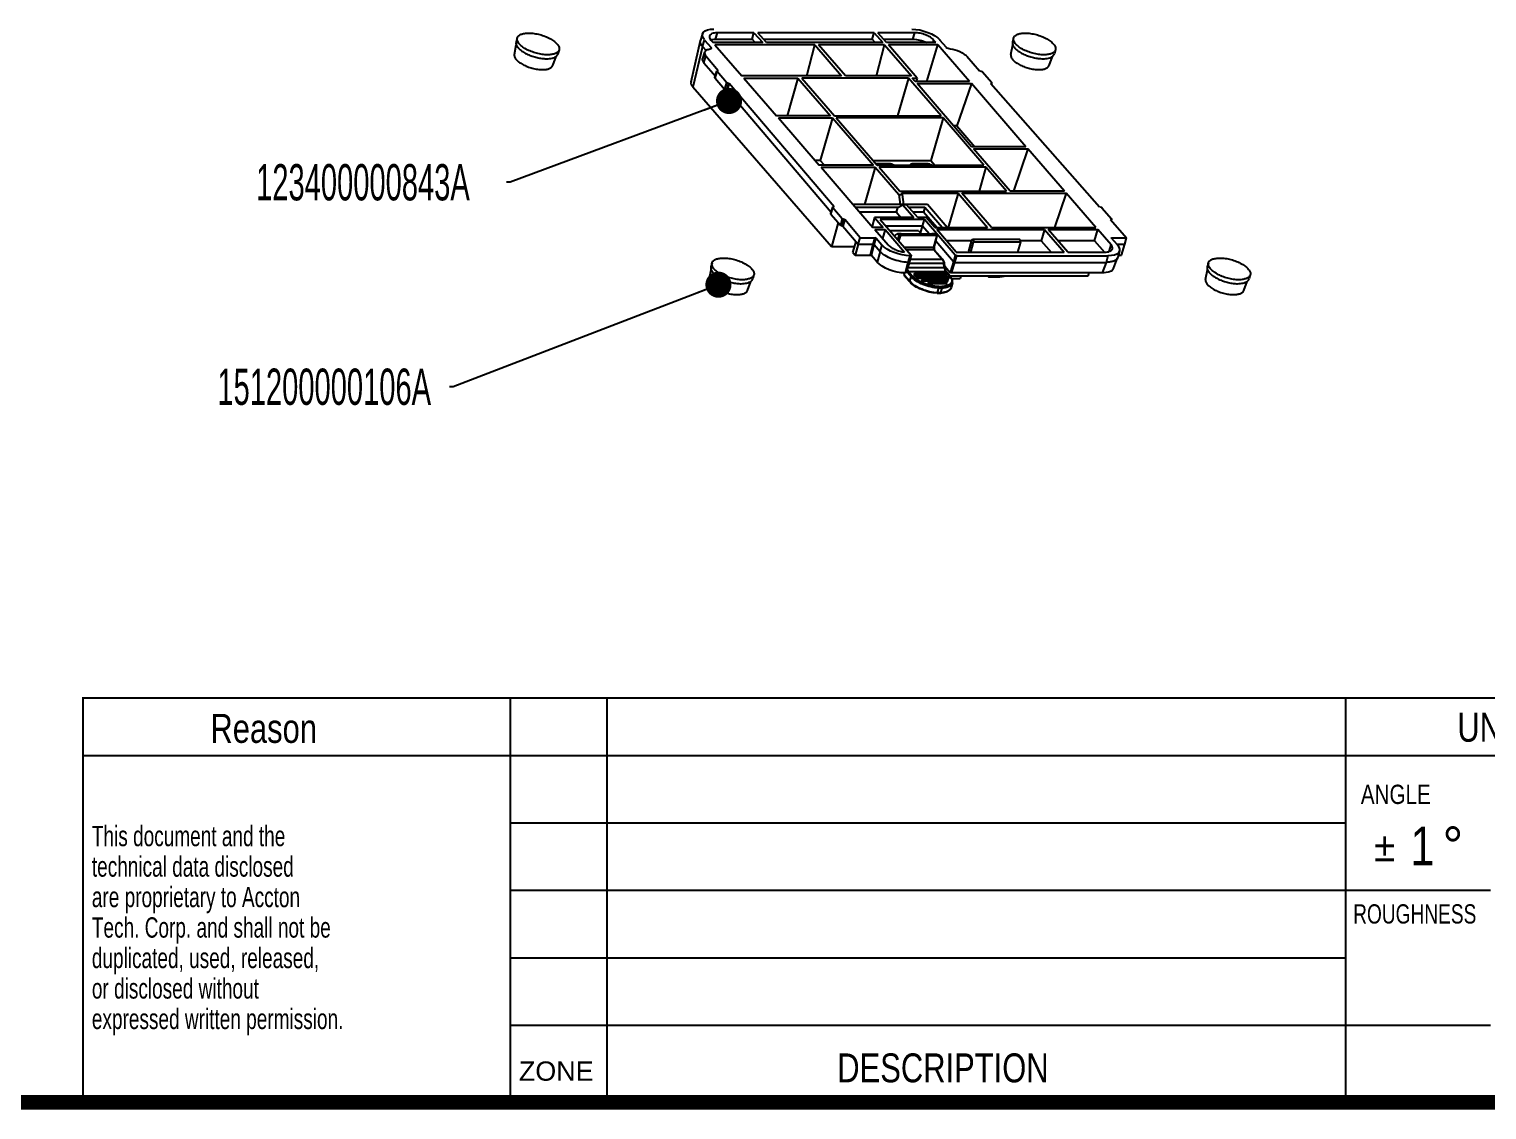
# Model space of a CAD drawing. Header units: millimetres. Extents: x -1 to 407, y -1 to 283.
# Drawn here: x 105.9 to 206.3, y -0.5 to 73.9 of the extents above; entities that cross this region are included whole.
import ezdxf

# ---------------------------------------------------------------- set-up
doc = ezdxf.new("R2010")
doc.units = ezdxf.units.MM
doc.header["$LTSCALE"] = 23.1
doc.layers.get('0').update_dxf_attribs({"linetype": 'CONTINUOUS'})
doc.layers.add('0013-STAND', color=7, linetype='CONTINUOUS')
doc.layers.add('_156243', color=7, linetype='CONTINUOUS')
doc.styles.get("Standard").update_dxf_attribs({"font": 'txt', "width": 0.6})
doc.styles.add('TEXTSTYLE_11', font='gdt', dxfattribs={"width": 1.166667})
doc.styles.add('TEXTSTYLE_12', font='txt', dxfattribs={"width": 0.7})
doc.styles.add('TEXTSTYLE_2', font='txt', dxfattribs={"width": 0.8})
doc.styles.add('TEXTSTYLE_4', font='txt', dxfattribs={"width": 1.042937})
doc.styles.add('TEXTSTYLE_7', font='txt', dxfattribs={"width": 0.741644})
doc.styles.add('TEXTSTYLE_8', font='txt', dxfattribs={"width": 0.833333})
doc.styles.add('TEXTSTYLE_9', font='gdt', dxfattribs={"width": 0.833333})
doc.dimstyles.get("Standard").update_dxf_attribs({"dimtxt": 2.5, "dimasz": 1.8, "dimexe": 0.05, "dimexo": 0.0625, "dimtad": 1, "dimzin": 0, "dimdsep": 46, "dimtxsty": 'Standard', "dimcen": 0.09, "dimadec": 0, "dimazin": 0, "dimtol": 1, "dimtp": 0.01, "dimtm": 0.01, "dimtfac": 1, "dimtofl": 0, "dimtmove": 0, "dimatfit": 3, "dimfxl": 1, "dimtolj": 1, "dimtzin": 0, "dimarcsym": 0})

msp = doc.modelspace()

# ---------------------------------------------------------------- linework, layer by layer
at = {"color": 7, "linetype": 'Continuous'}
for p, q in [((109.52, 27.88), (406, 27.89)), ((109.56, 27.89), (109.56, 0)), ((139.04, 0), (139.04, 27.89)), ((145.68, 0), (145.68, 27.89)), ((196.6, 0), (196.6, 27.89)), ((109.54, 23.9), (260.34, 23.9)), ((139.04, 19.26), (196.6, 19.26)), ((139.04, 14.61), (206.56, 14.61)), ((139.04, 9.96), (196.6, 9.96)), ((139.04, 5.31), (206.56, 5.31))]:
    msp.add_line(p, q, dxfattribs=at)
at = {"color": 7, "linetype": 'Continuous', "const_width": 1.03}
msp.add_lwpolyline([(0, 0), (406, 0)], dxfattribs=at)
at = {"layer": '0013-STAND', "color": 7, "linetype": 'Continuous'}
for p, q in [((152.26, 73.62), (152.12, 73.18)), ((153.27, 73.7), (153.14, 73.26)), ((155.81, 73.7), (153.27, 73.7)), ((155.69, 73.26), (155.81, 73.7)), ((155.81, 73.7), (156.41, 73.02)), ((164.09, 73.7), (156.07, 73.7)), ((156.67, 73.02), (156.07, 73.7)), ((163.96, 73.26), (164.09, 73.7)), ((164.09, 73.7), (164.68, 73.02)), ((166.89, 73.7), (164.35, 73.7)), ((164.94, 73.02), (164.35, 73.7)), ((166.76, 73.26), (166.89, 73.7)), ((151.47, 70.31), (152.12, 73.16)), ((152.26, 72.76), (151.6, 69.96)), ((152.12, 73.16), (152.12, 73.18)), ((152.26, 72.76), (152.4, 73.2)), ((152.26, 72.76), (152.51, 72.48)), ((152.41, 72.36), (152.27, 71.92)), ((152.4, 73.2), (152.85, 72.69)), ((152.85, 72.69), (152.81, 72.57)), ((152.83, 73.2), (152.99, 73.02)), ((156.41, 73.02), (152.99, 73.02)), ((160, 72.87), (153.12, 72.87)), ((153.12, 72.87), (154.97, 70.73)), ((153.14, 73.26), (155.69, 73.26)), ((155.89, 73.02), (155.69, 73.26)), ((156.46, 73.26), (163.96, 73.26)), ((164.68, 73.02), (156.67, 73.02)), ((159.46, 70.73), (160, 72.87)), ((160, 72.87), (161.85, 70.73)), ((164.81, 72.87), (160.26, 72.87)), ((162.11, 70.73), (160.26, 72.87)), ((164.16, 73.02), (163.96, 73.26)), ((164.26, 70.73), (164.81, 72.87)), ((164.73, 73.26), (166.76, 73.26)), ((164.81, 72.87), (166.66, 70.73)), ((168.35, 73.02), (164.94, 73.02)), ((168.48, 72.87), (165.07, 72.87)), ((167.05, 70.58), (165.07, 72.87)), ((167.71, 70.35), (168.48, 72.87)), ((168.19, 73.2), (168.14, 73.02)), ((168.35, 73.02), (168.19, 73.2)), ((170.66, 70.35), (168.48, 72.87)), ((169.07, 72.69), (168.62, 73.2)), ((152.36, 71.64), (152.5, 72.08)), ((152.36, 71.64), (153.15, 70.71)), ((153.35, 71.08), (152.5, 72.08)), ((170.47, 72.08), (171.35, 71.08)), ((153.12, 70.61), (153.26, 71.05)), ((153.13, 70.58), (153.27, 71.02)), ((153.13, 70.58), (153.78, 69.82)), ((153.91, 70.27), (153.27, 71.02)), ((153.35, 71.08), (153.33, 71.08)), ((161.85, 70.73), (154.97, 70.73)), ((155.1, 70.58), (158.84, 70.58)), ((155.1, 70.58), (157.36, 67.98)), ((158.84, 70.58), (158.09, 67.98)), ((158.84, 70.58), (161.09, 67.98)), ((166.46, 70.58), (159.1, 70.58)), ((159.1, 70.58), (161.35, 67.98)), ((166.66, 70.73), (162.11, 70.73)), ((166.46, 70.58), (165.71, 67.98)), ((168.71, 67.98), (166.46, 70.58)), ((166.72, 70.58), (167.05, 70.58)), ((166.92, 70.35), (166.72, 70.58)), ((170.66, 70.35), (166.92, 70.35)), ((167.05, 70.58), (166.98, 70.35)), ((171.37, 71.08), (171.35, 71.08)), ((171.53, 71.02), (172.19, 70.27)), ((161.14, 58.94), (151.6, 69.96)), ((153.91, 70.27), (153.78, 69.82)), ((153.94, 69.76), (154.07, 70.2)), ((153.96, 69.76), (153.94, 69.76)), ((154.1, 70.2), (153.96, 69.76)), ((153.96, 69.76), (161.13, 61.33)), ((154.07, 70.2), (154.1, 70.2)), ((161.33, 61.7), (154.1, 70.2)), ((167.05, 70.2), (170.79, 70.2)), ((170.81, 65.85), (167.05, 70.2)), ((170.79, 70.2), (169.79, 67.28)), ((174.55, 65.85), (170.79, 70.2)), ((172.12, 70.2), (172.14, 70.2)), ((172.12, 70.2), (179.61, 61.7)), ((172.14, 70.2), (172.13, 70.19)), ((172.18, 70.13), (172.21, 70.23)), ((161.09, 67.98), (157.36, 67.98)), ((157.49, 67.83), (161.22, 67.83)), ((157.49, 67.83), (160.3, 64.58)), ((161.22, 67.83), (160.38, 64.91)), ((161.22, 67.83), (164.04, 64.58)), ((161.35, 67.98), (168.71, 67.98)), ((168.84, 67.83), (161.48, 67.83)), ((161.48, 67.83), (164.3, 64.58)), ((168.84, 67.83), (168, 64.91)), ((171.66, 64.58), (168.84, 67.83)), ((169.79, 67.28), (169.58, 67.28)), ((169.79, 67.28), (171.02, 65.85)), ((174.55, 65.85), (170.81, 65.85)), ((170.94, 65.7), (174.68, 65.7)), ((173.47, 62.79), (170.94, 65.7)), ((174.68, 65.7), (173.69, 62.79)), ((177.2, 62.79), (174.68, 65.7)), ((160.38, 64.91), (160.02, 64.91)), ((164.04, 64.58), (160.3, 64.58)), ((160.66, 64.58), (160.38, 64.91)), ((160.43, 64.43), (164.17, 64.43)), ((160.43, 64.43), (164.01, 60.29)), ((164.17, 64.43), (163.43, 61.86)), ((164.01, 64.91), (168, 64.91)), ((164.17, 64.43), (165.79, 62.55)), ((165.19, 64.66), (164.23, 64.66)), ((164.3, 64.58), (171.66, 64.58)), ((171.79, 64.43), (164.43, 64.43)), ((164.43, 64.43), (165.85, 62.79)), ((165.16, 64.58), (165.19, 64.66)), ((166.7, 64.66), (166.68, 64.58)), ((167.78, 64.66), (166.7, 64.66)), ((167.76, 64.58), (167.78, 64.66)), ((168, 64.91), (168.28, 64.58)), ((171.79, 64.43), (171.32, 62.79)), ((173.21, 62.79), (171.79, 64.43)), ((165.79, 62.55), (166.05, 62.55)), ((165.79, 62.55), (165.88, 61.87)), ((165.85, 62.79), (173.21, 62.79)), ((165.98, 62.64), (169.87, 62.64)), ((166.05, 62.55), (165.98, 62.64)), ((166.14, 61.87), (166.05, 62.55)), ((169.87, 62.64), (169.19, 60.29)), ((169.87, 62.64), (171.91, 60.29)), ((170.13, 62.64), (177.33, 62.64)), ((172.17, 60.29), (170.13, 62.64)), ((177.2, 62.79), (173.47, 62.79)), ((177.33, 62.64), (176.53, 60.29)), ((179.37, 60.29), (177.33, 62.64)), ((161.1, 61.24), (161.24, 61.68)), ((161.11, 61.2), (161.25, 61.64)), ((161.89, 60.89), (161.25, 61.64)), ((161.33, 61.7), (161.31, 61.7)), ((167.76, 61.86), (162.65, 61.86)), ((165.73, 61.66), (162.83, 61.66)), ((165.63, 61.33), (163.11, 61.33)), ((165.63, 61.33), (165.73, 61.67)), ((165.63, 61.33), (165.94, 60.98)), ((165.73, 61.67), (166.07, 61.85)), ((166.14, 61.87), (165.88, 61.87)), ((165.88, 61.87), (165.88, 61.86)), ((166.33, 61.85), (166.07, 61.85)), ((166.07, 61.85), (166.83, 60.98)), ((166.14, 61.86), (166.14, 61.87)), ((167.09, 60.98), (166.33, 61.85)), ((167.59, 61.66), (166.5, 61.66)), ((167.5, 61.33), (166.78, 61.33)), ((167.59, 61.66), (167.5, 61.33)), ((168.4, 60.29), (167.5, 61.33)), ((168.78, 60.29), (167.59, 61.66)), ((169.12, 60.29), (167.76, 61.86)), ((179.63, 61.7), (179.61, 61.7)), ((179.79, 61.64), (180.45, 60.89)), ((161.11, 61.2), (161.76, 60.44)), ((161.6, 60.63), (161.14, 58.94)), ((161.89, 60.89), (161.76, 60.44)), ((161.92, 60.38), (162.05, 60.83)), ((161.94, 60.38), (161.92, 60.38)), ((162.07, 60.83), (161.94, 60.38)), ((161.94, 60.38), (163, 59.13)), ((162.05, 60.83), (162.07, 60.83)), ((163.13, 59.58), (162.07, 60.83)), ((164.12, 60.98), (163.95, 60.37)), ((164.72, 60.29), (164.01, 60.29)), ((166.83, 60.98), (164.12, 60.98)), ((164.12, 60.98), (164.72, 60.29)), ((167.55, 60.83), (164.5, 60.83)), ((164.5, 60.83), (166.64, 58.37)), ((167.42, 60.38), (164.89, 60.38)), ((167.68, 60.98), (167.09, 60.98)), ((167.28, 59.9), (167.42, 60.38)), ((167.42, 60.38), (167.55, 60.83)), ((167.88, 59.85), (167.42, 60.38)), ((169.68, 58.37), (167.55, 60.83)), ((168.27, 60.29), (167.68, 60.98)), ((168.27, 60.29), (171.91, 60.29)), ((172.17, 60.29), (179.37, 60.29)), ((180.38, 60.83), (180.4, 60.83)), ((180.38, 60.83), (181.48, 59.58)), ((180.4, 60.83), (180.4, 60.81)), ((180.44, 60.76), (180.47, 60.86)), ((162.63, 58.56), (162.84, 59.32)), ((163, 59.13), (163.13, 59.58)), ((163.13, 59.58), (164.13, 59.58)), ((164.13, 59.58), (164, 59.13)), ((164.09, 59.1), (164.23, 59.55)), ((164.14, 60.14), (164.85, 60.14)), ((164.14, 60.14), (165.06, 59.08)), ((164.23, 59.55), (164.63, 59.08)), ((164.85, 60.14), (164.67, 59.53)), ((164.85, 60.14), (166.19, 58.59)), ((167.14, 60.06), (165.17, 60.06)), ((165.49, 59.69), (165.58, 59.78)), ((165.96, 59.85), (165.71, 59.85)), ((165.72, 59.43), (165.83, 59.79)), ((165.8, 59.34), (165.93, 59.75)), ((168.43, 59.78), (165.84, 59.78)), ((165.93, 59.75), (168.4, 59.75)), ((165.96, 59.85), (165.97, 59.85)), ((165.97, 59.85), (168.08, 59.85)), ((167.14, 60.06), (167.32, 59.85)), ((168.08, 59.85), (168.07, 59.85)), ((168.31, 59.85), (168.08, 59.85)), ((168.4, 59.75), (168.19, 58.92)), ((168.44, 59.77), (168.23, 58.94)), ((169.55, 57.92), (168.33, 59.34)), ((168.4, 60.14), (175.83, 60.14)), ((169.75, 58.58), (168.4, 60.14)), ((168.44, 59.77), (168.43, 59.78)), ((170.8, 59.37), (169.07, 59.37)), ((170.81, 59.4), (170.6, 58.66)), ((170.92, 59.28), (170.72, 58.58)), ((170.87, 59.47), (174.11, 59.47)), ((174.17, 59.28), (170.92, 59.28)), ((174.17, 59.28), (173.97, 58.58)), ((175.61, 59.37), (174.17, 59.37)), ((175.83, 60.14), (175.61, 59.37)), ((175.61, 59.37), (176.29, 58.58)), ((175.83, 60.14), (177.18, 58.58)), ((176.09, 60.14), (179.5, 60.14)), ((177.44, 58.58), (176.09, 60.14)), ((179.28, 59.37), (176.75, 59.37)), ((179.28, 59.37), (179.5, 60.14)), ((179.28, 59.37), (179.96, 58.58)), ((180.42, 59.08), (179.5, 60.14)), ((180.85, 59.08), (180.45, 59.55)), ((180.47, 59.53), (180.48, 59.58)), ((180.48, 59.58), (181.48, 59.58)), ((181.36, 59.13), (181.48, 59.58)), ((162.74, 58.94), (161.14, 58.94)), ((162.63, 58.56), (162.78, 58.38)), ((163, 59.13), (162.78, 58.38)), ((162.78, 58.38), (163.81, 58.38)), ((163, 59.13), (164, 59.13)), ((164, 59.13), (163.81, 58.38)), ((163.91, 58.35), (164.09, 59.1)), ((164.3, 57.9), (163.91, 58.35)), ((164.09, 59.1), (164.5, 58.63)), ((164.5, 58.63), (164.3, 57.9)), ((164.63, 59.08), (164.49, 58.63)), ((166.16, 58.92), (168.19, 58.92)), ((168.21, 58.75), (166.31, 58.75)), ((166.44, 57.88), (166.57, 58.33)), ((166.6, 58.33), (166.49, 57.88)), ((166.64, 58.35), (166.53, 57.9)), ((166.57, 58.33), (166.6, 58.33)), ((168.76, 58.11), (168.21, 58.75)), ((168.23, 58.94), (168.22, 58.93)), ((168.22, 58.93), (168.22, 58.87)), ((168.22, 58.87), (168.22, 58.82)), ((168.25, 58.74), (168.25, 58.73)), ((168.25, 58.73), (168.25, 58.73)), ((168.8, 58.1), (168.25, 58.73)), ((169.68, 58.37), (169.55, 57.92)), ((169.65, 57.88), (169.78, 58.33)), ((169.75, 58.58), (177.18, 58.58)), ((169.78, 58.33), (180.2, 58.33)), ((170.66, 58.58), (170.6, 58.66)), ((177.44, 58.58), (179.98, 58.58)), ((180.2, 58.33), (180.08, 57.88)), ((180.28, 58.63), (180.42, 59.08)), ((180.8, 59.13), (181.36, 59.13)), ((180.99, 58.67), (180.88, 58.23)), ((180.92, 58.38), (181.13, 58.38)), ((181.13, 58.38), (181.36, 59.13)), ((166.53, 57.9), (166.27, 57.17)), ((166.49, 57.88), (166.27, 57.26)), ((166.27, 57.26), (166.44, 57.88)), ((166.4, 57.53), (168.93, 57.53)), ((166.44, 57.88), (166.49, 57.88)), ((168.88, 57.81), (166.49, 57.81)), ((166.53, 57.9), (166.53, 57.9)), ((166.58, 58.11), (168.76, 58.11)), ((168.8, 58.1), (168.83, 58.06)), ((168.93, 57.53), (168.88, 57.81)), ((168.91, 57.86), (168.92, 57.8)), ((168.92, 57.8), (168.97, 57.52)), ((168.95, 57.62), (169.32, 57.19)), ((168.97, 57.52), (168.98, 57.45)), ((169.55, 57.92), (169.32, 57.19)), ((169.42, 57.15), (169.65, 57.88)), ((169.65, 57.88), (180.08, 57.88)), ((180.08, 57.88), (179.81, 57.15)), ((180.59, 57.46), (180.87, 58.2)), ((180.88, 58.23), (180.87, 58.2)), ((166.17, 57.09), (166.16, 57.15)), ((166.18, 56.99), (166.54, 56.58)), ((166.24, 57.18), (166.23, 57.15)), ((166.25, 57.19), (166.24, 57.18)), ((166.27, 57.26), (166.25, 57.19)), ((166.54, 56.53), (166.25, 56.87)), ((166.63, 56.89), (166.4, 57.16)), ((169.05, 57.22), (166.48, 57.22)), ((166.48, 57.22), (166.72, 56.95)), ((166.54, 56.58), (166.63, 56.89)), ((168.99, 57.1), (166.93, 57.1)), ((169.03, 56.95), (166.97, 56.95)), ((169.15, 56.91), (167.09, 56.91)), ((169.19, 56.76), (167.14, 56.76)), ((169.09, 56.73), (167.47, 56.73)), ((169.14, 56.58), (167.51, 56.58)), ((168.99, 56.54), (167.9, 56.54)), ((169.03, 56.39), (167.95, 56.39)), ((169.29, 56.95), (169.05, 57.22)), ((169.06, 57.24), (169.09, 57.21)), ((169.32, 56.93), (169.09, 57.21)), ((178.82, 56.94), (169.32, 56.94)), ((169.48, 56.47), (169.41, 56.16)), ((179.81, 57.15), (169.42, 57.15)), ((170.01, 56.75), (169.44, 56.75)), ((170.07, 56.94), (170.01, 56.75)), ((171.92, 56.94), (171.99, 56.85)), ((171.99, 56.85), (172.02, 56.94)), ((172.75, 56.85), (171.99, 56.85)), ((173.21, 56.94), (172.75, 56.85)), ((178.89, 57.15), (178.82, 56.94)), ((168.43, 55.76), (168.43, 55.76)), ((168.43, 55.76), (168.65, 55.76)), ((168.46, 55.8), (168.55, 56.11)), ((168.46, 55.8), (168.68, 55.8)), ((168.54, 56.21), (168.75, 56.21)), ((168.77, 56.11), (168.55, 56.11)), ((168.65, 55.76), (168.65, 55.76)), ((168.68, 55.8), (168.77, 56.11))]:
    msp.add_line(p, q, dxfattribs=at)
for points in [[(168.22, 58.82), (168.23, 58.77), (168.25, 58.74)], [(168.83, 58.06), (168.88, 57.96), (168.91, 57.86)], [(168.98, 57.45), (169.01, 57.33), (169.06, 57.24)]]:
    msp.add_lwpolyline(points, dxfattribs=at)
for centre, radius, start, end in [((166.9, 57.52), 0.625, 201.2334, 203.1717), ((166.86, 57.5), 0.575, 203.158, 206.0484), ((169.87, 57.68), 0.951, 189.0575, 190.052), ((166.79, 57.47), 0.504, 206.0118, 210.5248), ((167.36, 57.3), 1.09, 220.9096, 222.8995), ((166.93, 57), 0.1, 89.9999, 163.898), ((167.09, 56.81), 0.1, 89.9999, 163.898), ((167.47, 56.63), 0.1, 89.9999, 163.898), ((167.9, 56.44), 0.1, 89.9999, 163.898), ((168.99, 57), 0.1, 76.1476, 89.9702), ((168.99, 56.44), 0.1, 76.1476, 89.9702), ((168.99, 57), 0.1, 7.0047, 76.1134), ((168.99, 56.44), 0.1, 7.0047, 76.1134), ((169.09, 56.63), 0.1, 76.1476, 89.9702), ((169.09, 56.63), 0.1, 7.0047, 76.1134), ((169.15, 56.81), 0.1, 76.1476, 89.9702), ((169.15, 56.81), 0.1, 61.7343, 76.0966), ((168.58, 56.33), 0.938, 38.6405, 40.9112), ((168.58, 58.45), 2.65, 266.8143, 267.4034), ((168.55, 57.72), 1.97, 272.8462, 274.0268)]:
    msp.add_arc(centre, radius, start, end, dxfattribs=at)
at = {"layer": '0013-STAND', "color": 7, "linetype": 'Continuous', "extrusion": (0, 0, -1)}
for centre, major_axis, ratio, start_param, end_param in [((153.7, 73.2), (-1.44, 0.42), 0.432891, -0.587936, 0.982556), ((167.33, 73.2), (-1.44, 0.42), 0.433134, 0.983032, 2.553523), ((152.63, 72.69), (-0.24, 0.069), 0.432891, 2.553657, 3.928573), ((169.28, 72.69), (-0.24, 0.069), 0.433134, -1.962985, -0.588069), ((153.24, 70.58), (-0.12, 0.035), 0.432892, -0.579212, 0.011631), ((153.38, 71.02), (-0.12, 0.035), 0.432892, -0.579212, 0.982556), ((171.42, 71.02), (-0.12, 0.035), 0.433134, 0.983028, 2.544796), ((153.89, 69.82), (-0.12, 0.035), 0.433135, -2.158557, -0.579341), ((154.02, 70.27), (-0.12, 0.035), 0.433135, -2.158557, -0.579341), ((161.36, 61.64), (-0.12, 0.035), 0.432892, -0.579212, 0.982556), ((179.69, 61.64), (-0.12, 0.035), 0.433134, 0.983028, 2.544796), ((161.22, 61.2), (-0.12, 0.035), 0.432892, -0.579212, 0.011631), ((161.87, 60.44), (-0.12, 0.035), 0.433135, -2.158557, -0.579341), ((162, 60.89), (-0.12, 0.035), 0.433135, -2.158557, -0.579341), ((164.16, 59.55), (-0.0721, 0.0208), 0.433134, 0.983032, 2.553523), ((165.7, 59.35), (0.018, 0.5), 0.514641, 5.741248, 6.761091), ((165.9, 59.79), (-0.0721, 0.0208), 0.432911, -2.158388, -0.770953), ((168.06, 59.35), (0.009, 0.5), 0.507441, -0.139015, -0.009416), ((168.33, 59.35), (-0.017, 0.5), 0.484445, 0.016458, 0.512827), ((168.36, 59.79), (-0.0721, 0.0208), 0.432911, 3.130107, 4.124797), ((180.51, 59.55), (-0.0721, 0.0208), 0.432891, 5.695249, 7.265741), ((163.84, 58.35), (-0.0721, 0.0208), 0.433174, 0.98433, 2.554213), ((165.93, 59.08), (-1.44, 0.42), 0.433134, -2.158561, -0.588069), ((166.57, 58.37), (-0.0721, 0.0208), 0.432891, 8.836842, 10.407334), ((169.75, 58.37), (-0.0721, 0.0208), 0.433134, -2.158561, -0.588069), ((179.55, 59.08), (-1.44, 0.42), 0.432891, 8.836842, 10.407334), ((165.6, 57.9), (-1.44, 0.42), 0.434109, -2.150339, -0.5886), ((179.15, 57.9), (-1.44, 0.42), 0.431919, -3.106598, -2.160936), ((166.42, 57.22), (0.018, 0.5), 0.514641, -2.071662, -1.850935), ((169.39, 57.19), (-0.0721, 0.0208), 0.433581, -2.158909, -0.589026)]:
    msp.add_ellipse(centre, major_axis=major_axis, ratio=ratio, start_param=start_param, end_param=end_param, dxfattribs=at)
at = {"layer": '0013-STAND', "color": 7, "linetype": 'Continuous'}
for points, knots in [([(152.74, 73.48), (152.73, 73.43), (152.74, 73.33), (152.8, 73.24), (152.83, 73.2)], [0, 0, 0, 0, 0.438626, 1, 1, 1, 1]), ([(153.27, 73.7), (153.2, 73.7), (153.08, 73.69), (152.92, 73.65), (152.8, 73.58), (152.75, 73.51), (152.74, 73.48)], [0, 0, 0, 0, 0.327016, 0.600502, 0.819318, 1, 1, 1, 1]), ([(168.19, 73.2), (168.13, 73.27), (167.95, 73.41), (167.63, 73.57), (167.27, 73.67), (167.01, 73.7), (166.89, 73.7)], [0, 0, 0, 0, 0.211132, 0.468378, 0.742539, 1, 1, 1, 1]), ([(152.26, 72.76), (152.21, 72.82), (152.12, 72.94), (152.1, 73.1), (152.12, 73.16)], [0, 0, 0, 0, 0.560132, 1, 1, 1, 1]), ([(152.41, 72.36), (152.4, 72.31), (152.41, 72.21), (152.46, 72.12), (152.5, 72.08)], [0, 0, 0, 0, 0.439314, 1, 1, 1, 1]), ([(152.78, 72.56), (152.73, 72.56), (152.65, 72.54), (152.54, 72.5), (152.45, 72.44), (152.42, 72.38), (152.41, 72.36)], [0, 0, 0, 0, 0.315002, 0.582244, 0.80548, 1, 1, 1, 1]), ([(152.82, 73.21), (152.83, 73.21), (152.87, 73.23), (152.9, 73.23), (152.93, 73.24)], [0, 0, 0, 0, 0.237842, 1, 1, 1, 1]), ([(152.93, 73.24), (152.95, 73.24), (153.02, 73.25), (153.09, 73.26), (153.14, 73.26)], [0, 0, 0, 0, 0.234803, 1, 1, 1, 1]), ([(166.76, 73.26), (166.92, 73.26), (167.25, 73.21), (167.56, 73.09), (167.71, 73.02)], [0, 0, 0, 0, 0.491852, 1, 1, 1, 1]), ([(170.47, 72.08), (170.41, 72.14), (170.26, 72.26), (169.89, 72.46), (169.57, 72.54), (169.35, 72.56)], [0, 0, 0, 0, 0.208768, 0.459964, 1, 1, 1, 1]), ([(152.36, 71.64), (152.32, 71.68), (152.27, 71.77), (152.26, 71.87), (152.27, 71.92)], [0, 0, 0, 0, 0.560686, 1, 1, 1, 1]), ([(151.47, 70.31), (151.46, 70.26), (151.47, 70.12), (151.56, 70.01), (151.6, 69.95)], [0, 0, 0, 0, 0.438482, 1, 1, 1, 1]), ([(172.14, 70.2), (172.15, 70.2), (172.17, 70.2), (172.2, 70.22), (172.21, 70.23)], [0, 0, 0, 0, 0.338007, 1, 1, 1, 1]), ([(172.21, 70.23), (172.21, 70.23), (172.21, 70.25), (172.2, 70.26), (172.19, 70.27)], [0, 0, 0, 0, 0.21368, 1, 1, 1, 1]), ([(165.45, 64.58), (165.41, 64.6), (165.33, 64.64), (165.23, 64.66), (165.19, 64.66)], [0, 0, 0, 0, 0.500137, 1, 1, 1, 1]), ([(166.7, 64.66), (166.69, 64.66), (166.64, 64.65), (166.58, 64.63), (166.57, 64.6)], [0, 0, 0, 0, 0.336806, 1, 1, 1, 1]), ([(168.05, 64.58), (168.01, 64.6), (167.92, 64.64), (167.83, 64.66), (167.78, 64.66)], [0, 0, 0, 0, 0.500137, 1, 1, 1, 1]), ([(180.4, 60.83), (180.41, 60.83), (180.43, 60.83), (180.46, 60.84), (180.47, 60.86)], [0, 0, 0, 0, 0.338007, 1, 1, 1, 1]), ([(180.47, 60.86), (180.47, 60.86), (180.47, 60.87), (180.46, 60.88), (180.45, 60.89)], [0, 0, 0, 0, 0.21368, 1, 1, 1, 1]), ([(170.81, 59.4), (170.81, 59.41), (170.82, 59.44), (170.85, 59.47), (170.87, 59.47)], [0, 0, 0, 0, 0.325485, 1, 1, 1, 1]), ([(170.87, 59.47), (170.87, 59.47), (170.88, 59.46), (170.89, 59.46), (170.9, 59.45)], [0, 0, 0, 0, 0.227776, 1, 1, 1, 1]), ([(170.9, 59.45), (170.92, 59.43), (170.93, 59.37), (170.93, 59.31), (170.92, 59.28)], [0, 0, 0, 0, 0.460983, 1, 1, 1, 1]), ([(174.14, 59.45), (174.14, 59.45), (174.13, 59.46), (174.12, 59.47), (174.11, 59.47)], [0, 0, 0, 0, 0.284683, 1, 1, 1, 1]), ([(174.17, 59.28), (174.18, 59.31), (174.18, 59.37), (174.16, 59.43), (174.14, 59.45)], [0, 0, 0, 0, 0.539017, 1, 1, 1, 1]), ([(164, 59.13), (164.02, 59.13), (164.05, 59.13), (164.08, 59.11), (164.09, 59.1)], [0, 0, 0, 0, 0.532162, 1, 1, 1, 1]), ([(166.44, 57.88), (166.26, 57.88), (165.88, 57.93), (165.34, 58.09), (164.86, 58.31), (164.59, 58.52), (164.49, 58.63)], [0, 0, 0, 0, 0.257448, 0.531616, 0.788869, 1, 1, 1, 1]), ([(165.06, 59.08), (165.12, 59.02), (165.27, 58.89), (165.54, 58.75), (165.86, 58.64), (166.08, 58.6), (166.19, 58.59)], [0, 0, 0, 0, 0.207817, 0.458824, 0.731566, 1, 1, 1, 1]), ([(168.18, 58.82), (168.18, 58.82), (168.19, 58.79), (168.2, 58.76), (168.21, 58.75)], [0, 0, 0, 0, 0.284515, 1, 1, 1, 1]), ([(168.19, 58.92), (168.19, 58.92), (168.2, 58.92), (168.22, 58.93), (168.23, 58.94)], [0, 0, 0, 0, 0.312665, 1, 1, 1, 1]), ([(179.98, 58.58), (180.05, 58.58), (180.17, 58.59), (180.33, 58.63), (180.45, 58.7), (180.5, 58.77), (180.51, 58.81)], [0, 0, 0, 0, 0.327016, 0.600502, 0.819318, 1, 1, 1, 1]), ([(180.51, 58.81), (180.52, 58.85), (180.51, 58.96), (180.45, 59.04), (180.42, 59.08)], [0, 0, 0, 0, 0.438626, 1, 1, 1, 1]), ([(166.48, 57.22), (166.47, 57.24), (166.42, 57.31), (166.39, 57.4), (166.38, 57.47)], [0, 0, 0, 0, 0.216291, 1, 1, 1, 1]), ([(166.49, 57.88), (166.49, 57.88), (166.51, 57.89), (166.52, 57.89), (166.53, 57.9)], [0, 0, 0, 0, 0.332735, 1, 1, 1, 1]), ([(168.82, 58.03), (168.82, 58.02), (168.86, 57.95), (168.87, 57.87), (168.88, 57.81)], [0, 0, 0, 0, 0.229521, 1, 1, 1, 1]), ([(168.92, 57.8), (168.92, 57.81), (168.9, 57.81), (168.89, 57.81), (168.88, 57.81)], [0, 0, 0, 0, 0.331303, 1, 1, 1, 1]), ([(168.93, 57.53), (168.94, 57.53), (168.95, 57.53), (168.96, 57.52), (168.97, 57.52)], [0, 0, 0, 0, 0.668262, 1, 1, 1, 1]), ([(168.93, 57.51), (168.93, 57.49), (168.95, 57.42), (168.97, 57.35), (169, 57.3)], [0, 0, 0, 0, 0.267917, 1, 1, 1, 1]), ([(169, 57.3), (169, 57.3), (169.02, 57.27), (169.03, 57.24), (169.05, 57.22)], [0, 0, 0, 0, 0.267279, 1, 1, 1, 1]), ([(169.55, 57.92), (169.56, 57.91), (169.59, 57.89), (169.63, 57.88), (169.65, 57.88)], [0, 0, 0, 0, 0.467662, 1, 1, 1, 1]), ([(180.87, 58.2), (180.85, 58.15), (180.77, 58.05), (180.59, 57.95), (180.36, 57.9), (180.18, 57.88), (180.08, 57.88)], [0, 0, 0, 0, 0.18168, 0.40256, 0.675865, 1, 1, 1, 1]), ([(166.27, 57.17), (166.27, 57.16), (166.26, 57.15), (166.25, 57.15), (166.23, 57.15)], [0, 0, 0, 0, 0.183368, 1, 1, 1, 1]), ([(166.36, 57.22), (166.36, 57.21), (166.37, 57.19), (166.39, 57.17), (166.4, 57.16)], [0, 0, 0, 0, 0.261201, 1, 1, 1, 1]), ([(166.48, 57.22), (166.47, 57.22), (166.44, 57.22), (166.41, 57.19), (166.4, 57.16)], [0, 0, 0, 0, 0.233325, 1, 1, 1, 1]), ([(166.54, 56.53), (166.54, 56.54), (166.53, 56.56), (166.54, 56.58), (166.54, 56.58)], [0, 0, 0, 0, 0.723396, 1, 1, 1, 1]), ([(168.43, 55.76), (168.25, 55.77), (167.88, 55.82), (167.36, 55.99), (166.9, 56.22), (166.64, 56.42), (166.54, 56.53)], [0, 0, 0, 0, 0.261816, 0.533916, 0.787645, 1, 1, 1, 1]), ([(166.56, 56.56), (166.66, 56.45), (166.92, 56.25), (167.38, 56.03), (167.89, 55.87), (168.26, 55.81), (168.44, 55.8)], [0, 0, 0, 0, 0.21228, 0.466332, 0.738185, 1, 1, 1, 1]), ([(168.55, 56.11), (168.36, 56.12), (167.99, 56.17), (167.46, 56.34), (166.99, 56.57), (166.73, 56.78), (166.63, 56.89)], [0, 0, 0, 0, 0.262663, 0.536252, 0.790576, 1, 1, 1, 1]), ([(168.54, 56.21), (168.36, 56.22), (168, 56.27), (167.5, 56.43), (167.06, 56.65), (166.81, 56.84), (166.72, 56.95)], [0, 0, 0, 0, 0.262701, 0.536287, 0.790585, 1, 1, 1, 1]), ([(166.83, 57.03), (166.83, 57.03), (166.83, 57.02), (166.84, 57.01), (166.84, 57)], [0, 0, 0, 0, 0.213821, 1, 1, 1, 1]), ([(166.84, 57), (166.86, 56.99), (166.9, 56.96), (166.95, 56.95), (166.97, 56.95)], [0, 0, 0, 0, 0.46771, 1, 1, 1, 1]), ([(166.93, 57.1), (166.94, 57.1), (166.95, 57.1), (166.95, 57.09), (166.95, 57.09)], [0, 0, 0, 0, 0.715288, 1, 1, 1, 1]), ([(166.95, 57.09), (166.96, 57.09), (166.96, 57.08), (166.97, 57.07), (166.97, 57.06)], [0, 0, 0, 0, 0.225779, 1, 1, 1, 1]), ([(166.97, 57.06), (166.97, 57.05), (166.98, 57.02), (166.98, 56.98), (166.97, 56.95)], [0, 0, 0, 0, 0.237938, 1, 1, 1, 1]), ([(167, 56.84), (167, 56.84), (166.99, 56.83), (167, 56.82), (167.01, 56.81)], [0, 0, 0, 0, 0.213821, 1, 1, 1, 1]), ([(167.01, 56.81), (167.02, 56.8), (167.06, 56.77), (167.11, 56.76), (167.14, 56.76)], [0, 0, 0, 0, 0.46771, 1, 1, 1, 1]), ([(167.09, 56.91), (167.1, 56.91), (167.11, 56.91), (167.11, 56.9), (167.12, 56.9)], [0, 0, 0, 0, 0.715288, 1, 1, 1, 1]), ([(167.12, 56.9), (167.12, 56.9), (167.12, 56.89), (167.13, 56.88), (167.13, 56.88)], [0, 0, 0, 0, 0.225779, 1, 1, 1, 1]), ([(167.13, 56.88), (167.13, 56.87), (167.14, 56.83), (167.14, 56.79), (167.14, 56.76)], [0, 0, 0, 0, 0.237938, 1, 1, 1, 1]), ([(167.37, 56.65), (167.37, 56.65), (167.37, 56.64), (167.38, 56.63), (167.38, 56.63)], [0, 0, 0, 0, 0.213821, 1, 1, 1, 1]), ([(167.38, 56.63), (167.4, 56.61), (167.44, 56.59), (167.49, 56.58), (167.51, 56.58)], [0, 0, 0, 0, 0.46771, 1, 1, 1, 1]), ([(167.47, 56.73), (167.48, 56.73), (167.49, 56.72), (167.49, 56.72), (167.5, 56.71)], [0, 0, 0, 0, 0.715288, 1, 1, 1, 1]), ([(167.5, 56.71), (167.5, 56.71), (167.5, 56.7), (167.51, 56.69), (167.51, 56.69)], [0, 0, 0, 0, 0.225779, 1, 1, 1, 1]), ([(167.51, 56.69), (167.51, 56.68), (167.52, 56.64), (167.52, 56.6), (167.51, 56.58)], [0, 0, 0, 0, 0.237938, 1, 1, 1, 1]), ([(167.81, 56.47), (167.81, 56.47), (167.81, 56.45), (167.81, 56.45), (167.82, 56.44)], [0, 0, 0, 0, 0.213821, 1, 1, 1, 1]), ([(167.82, 56.44), (167.83, 56.42), (167.88, 56.4), (167.92, 56.39), (167.95, 56.39)], [0, 0, 0, 0, 0.46771, 1, 1, 1, 1]), ([(167.9, 56.54), (167.91, 56.54), (167.92, 56.53), (167.93, 56.53), (167.93, 56.53)], [0, 0, 0, 0, 0.715288, 1, 1, 1, 1]), ([(167.93, 56.53), (167.93, 56.52), (167.94, 56.52), (167.94, 56.51), (167.94, 56.5)], [0, 0, 0, 0, 0.225779, 1, 1, 1, 1]), ([(167.94, 56.5), (167.95, 56.49), (167.96, 56.46), (167.95, 56.42), (167.95, 56.39)], [0, 0, 0, 0, 0.237938, 1, 1, 1, 1]), ([(169.36, 56.86), (169.38, 56.82), (169.42, 56.74), (169.45, 56.62), (169.42, 56.5), (169.36, 56.41), (169.25, 56.33), (169.05, 56.24), (168.87, 56.22), (168.75, 56.21)], [0, 0, 0, 0, 0.121891, 0.22701, 0.323908, 0.424106, 0.537828, 0.670968, 1, 1, 1, 1]), ([(169.48, 56.47), (169.47, 56.41), (169.41, 56.31), (169.25, 56.2), (169.03, 56.13), (168.86, 56.11), (168.77, 56.11)], [0, 0, 0, 0, 0.185849, 0.405002, 0.675731, 1, 1, 1, 1]), ([(169.01, 57.09), (169.01, 57.09), (169, 57.1), (168.99, 57.1), (168.99, 57.1)], [0, 0, 0, 0, 0.284712, 1, 1, 1, 1]), ([(169.01, 56.53), (169.01, 56.53), (169, 56.53), (168.99, 56.54), (168.99, 56.54)], [0, 0, 0, 0, 0.284712, 1, 1, 1, 1]), ([(169.03, 57.03), (169.03, 57.03), (169.03, 57.06), (169.02, 57.08), (169.01, 57.09)], [0, 0, 0, 0, 0.285045, 1, 1, 1, 1]), ([(169.03, 56.47), (169.03, 56.47), (169.03, 56.49), (169.02, 56.51), (169.01, 56.53)], [0, 0, 0, 0, 0.285045, 1, 1, 1, 1]), ([(169.03, 56.95), (169.03, 56.96), (169.04, 56.98), (169.04, 57.01), (169.03, 57.03)], [0, 0, 0, 0, 0.239382, 1, 1, 1, 1]), ([(169.03, 56.95), (169.04, 56.95), (169.05, 56.95), (169.08, 56.96), (169.08, 56.97)], [0, 0, 0, 0, 0.336577, 1, 1, 1, 1]), ([(169.03, 56.39), (169.03, 56.4), (169.04, 56.42), (169.04, 56.45), (169.03, 56.47)], [0, 0, 0, 0, 0.239382, 1, 1, 1, 1]), ([(169.03, 56.39), (169.04, 56.39), (169.05, 56.39), (169.08, 56.4), (169.08, 56.41)], [0, 0, 0, 0, 0.336577, 1, 1, 1, 1]), ([(169.12, 56.71), (169.12, 56.72), (169.11, 56.72), (169.1, 56.73), (169.09, 56.73)], [0, 0, 0, 0, 0.284712, 1, 1, 1, 1]), ([(169.14, 56.65), (169.14, 56.66), (169.14, 56.68), (169.13, 56.7), (169.12, 56.71)], [0, 0, 0, 0, 0.285045, 1, 1, 1, 1]), ([(169.14, 56.58), (169.14, 56.58), (169.14, 56.61), (169.15, 56.63), (169.14, 56.65)], [0, 0, 0, 0, 0.239382, 1, 1, 1, 1]), ([(169.14, 56.58), (169.14, 56.58), (169.16, 56.58), (169.19, 56.59), (169.19, 56.6)], [0, 0, 0, 0, 0.336577, 1, 1, 1, 1]), ([(169.17, 56.9), (169.17, 56.9), (169.17, 56.91), (169.16, 56.91), (169.15, 56.91)], [0, 0, 0, 0, 0.284712, 1, 1, 1, 1]), ([(169.2, 56.84), (169.2, 56.85), (169.19, 56.87), (169.18, 56.89), (169.17, 56.9)], [0, 0, 0, 0, 0.285045, 1, 1, 1, 1]), ([(169.19, 56.76), (169.19, 56.77), (169.2, 56.8), (169.2, 56.82), (169.2, 56.84)], [0, 0, 0, 0, 0.239382, 1, 1, 1, 1]), ([(169.19, 56.76), (169.2, 56.76), (169.22, 56.77), (169.24, 56.77), (169.24, 56.79)], [0, 0, 0, 0, 0.336577, 1, 1, 1, 1]), ([(169.29, 56.95), (169.29, 56.95), (169.3, 56.95), (169.32, 56.94), (169.32, 56.93)], [0, 0, 0, 0, 0.269014, 1, 1, 1, 1]), ([(169.48, 56.47), (169.49, 56.5), (169.5, 56.58), (169.46, 56.75), (169.38, 56.86), (169.32, 56.93)], [0, 0, 0, 0, 0.226669, 0.463011, 1, 1, 1, 1]), ([(168.46, 55.8), (168.46, 55.8), (168.46, 55.78), (168.44, 55.76), (168.43, 55.76)], [0, 0, 0, 0, 0.332716, 1, 1, 1, 1]), ([(168.54, 56.21), (168.55, 56.2), (168.55, 56.16), (168.55, 56.13), (168.55, 56.11)], [0, 0, 0, 0, 0.45367, 1, 1, 1, 1]), ([(168.68, 55.8), (168.68, 55.8), (168.68, 55.78), (168.66, 55.76), (168.65, 55.76)], [0, 0, 0, 0, 0.319257, 1, 1, 1, 1]), ([(168.68, 55.8), (168.76, 55.8), (168.91, 55.82), (169.16, 55.89), (169.32, 55.99), (169.37, 56.08)], [0, 0, 0, 0, 0.315042, 0.58661, 1, 1, 1, 1]), ([(169.41, 56.16), (169.39, 56.1), (169.33, 55.99), (169.16, 55.87), (168.94, 55.79), (168.78, 55.77), (168.69, 55.76)], [0, 0, 0, 0, 0.206728, 0.432597, 0.694643, 1, 1, 1, 1]), ([(168.75, 56.21), (168.76, 56.2), (168.77, 56.16), (168.77, 56.13), (168.77, 56.11)], [0, 0, 0, 0, 0.463038, 1, 1, 1, 1])]:
    msp.add_open_spline(points, degree=3, knots=knots, dxfattribs=at)
for points in [[(166.57, 64.6), (166.57, 64.59), (166.57, 64.59), (166.57, 64.58)], [(165.84, 59.78), (165.84, 59.78), (165.83, 59.79), (165.83, 59.79)], [(168.43, 59.79), (168.43, 59.79), (168.43, 59.79), (168.43, 59.78)], [(168.19, 58.92), (168.18, 58.9), (168.18, 58.89), (168.18, 58.87)], [(168.18, 58.87), (168.18, 58.86), (168.18, 58.84), (168.18, 58.82)], [(168.24, 58.74), (168.23, 58.75), (168.22, 58.75), (168.21, 58.75)], [(168.25, 58.73), (168.25, 58.74), (168.24, 58.74), (168.24, 58.74)], [(168.76, 58.11), (168.78, 58.11), (168.79, 58.11), (168.8, 58.1)], [(168.76, 58.11), (168.77, 58.11), (168.78, 58.1), (168.78, 58.09)], [(168.78, 58.09), (168.79, 58.07), (168.81, 58.05), (168.82, 58.03)], [(166.25, 56.87), (166.22, 56.91), (166.19, 56.95), (166.18, 56.99)], [(166.63, 56.89), (166.65, 56.92), (166.68, 56.95), (166.72, 56.95)], [(169.09, 57.21), (169.08, 57.22), (169.06, 57.22), (169.05, 57.22)], [(169.08, 56.97), (169.09, 56.99), (169.09, 57), (169.09, 57.01)], [(169.08, 56.41), (169.09, 56.42), (169.09, 56.44), (169.09, 56.45)], [(169.19, 56.6), (169.19, 56.61), (169.2, 56.63), (169.19, 56.64)], [(169.24, 56.86), (169.23, 56.88), (169.21, 56.89), (169.2, 56.9)], [(169.25, 56.83), (169.25, 56.84), (169.24, 56.85), (169.24, 56.86)], [(169.24, 56.79), (169.25, 56.8), (169.25, 56.81), (169.25, 56.83)], [(169.31, 56.92), (169.33, 56.9), (169.34, 56.88), (169.36, 56.86)], [(169.37, 56.08), (169.39, 56.1), (169.4, 56.13), (169.41, 56.16)]]:
    msp.add_open_spline(points, degree=3, dxfattribs=at)
at = {"layer": '_156243', "color": 7, "linetype": 'Continuous'}
for p, q in [((139.5, 73.35), (139.42, 73.08)), ((173.7, 73.35), (173.62, 73.08)), ((139.3, 72.21), (139.43, 72.87)), ((142.38, 72.52), (142.3, 72.24)), ((173.51, 72.21), (173.64, 72.87)), ((176.59, 72.52), (176.51, 72.24)), ((141.94, 71.45), (142.17, 72.07)), ((176.15, 71.45), (176.38, 72.07)), ((152.72, 56.71), (152.86, 57.37)), ((152.92, 57.85), (152.84, 57.58)), ((186.93, 56.71), (187.06, 57.37)), ((187.13, 57.85), (187.05, 57.58)), ((155.36, 55.95), (155.6, 56.57)), ((155.8, 57.02), (155.72, 56.74)), ((189.57, 55.95), (189.8, 56.57)), ((190.01, 57.02), (189.93, 56.74))]:
    msp.add_line(p, q, dxfattribs=at)
for points, knots in [([(141.59, 72.18), (141.46, 72.18), (141.21, 72.2), (140.82, 72.28), (140.45, 72.4), (140.16, 72.54), (139.95, 72.67), (139.81, 72.76), (139.7, 72.86), (139.61, 72.96), (139.54, 73.06), (139.5, 73.16), (139.48, 73.26), (139.49, 73.32), (139.5, 73.35)], [0, 0, 0, 0, 0.142918, 0.296343, 0.451407, 0.599048, 0.667515, 0.731209, 0.789465, 0.841867, 0.888347, 0.929332, 0.965918, 1, 1, 1, 1]), ([(139.5, 73.35), (139.5, 73.37), (139.53, 73.42), (139.58, 73.49), (139.66, 73.55), (139.75, 73.6), (139.87, 73.63), (140.04, 73.67), (140.19, 73.68), (140.29, 73.68)], [0, 0, 0, 0, 0.088157, 0.18175, 0.285073, 0.400852, 0.530405, 0.673957, 1, 1, 1, 1]), ([(140.29, 73.68), (140.41, 73.68), (140.67, 73.66), (141.05, 73.58), (141.43, 73.46), (141.72, 73.32), (141.92, 73.2), (142.06, 73.1), (142.17, 73), (142.26, 72.9), (142.33, 72.8), (142.38, 72.7), (142.39, 72.61), (142.39, 72.54), (142.38, 72.52)], [0, 0, 0, 0, 0.142918, 0.296343, 0.451407, 0.599048, 0.667515, 0.731209, 0.789465, 0.841867, 0.888347, 0.929332, 0.965918, 1, 1, 1, 1]), ([(175.79, 72.18), (175.67, 72.18), (175.41, 72.2), (175.03, 72.28), (174.65, 72.4), (174.36, 72.54), (174.16, 72.67), (174.02, 72.76), (173.91, 72.86), (173.82, 72.96), (173.75, 73.06), (173.7, 73.16), (173.69, 73.26), (173.69, 73.32), (173.7, 73.35)], [0, 0, 0, 0, 0.142918, 0.296343, 0.451407, 0.599048, 0.667515, 0.731209, 0.789465, 0.841867, 0.888347, 0.929332, 0.965918, 1, 1, 1, 1]), ([(173.7, 73.35), (173.71, 73.37), (173.73, 73.42), (173.79, 73.49), (173.87, 73.55), (173.96, 73.6), (174.07, 73.63), (174.25, 73.67), (174.4, 73.68), (174.49, 73.68)], [0, 0, 0, 0, 0.088157, 0.18175, 0.285073, 0.400852, 0.530405, 0.673957, 1, 1, 1, 1]), ([(174.49, 73.68), (174.62, 73.68), (174.87, 73.66), (175.26, 73.58), (175.63, 73.46), (175.93, 73.32), (176.13, 73.2), (176.27, 73.1), (176.38, 73), (176.47, 72.9), (176.54, 72.8), (176.58, 72.7), (176.6, 72.61), (176.59, 72.54), (176.59, 72.52)], [0, 0, 0, 0, 0.142918, 0.296343, 0.451407, 0.599048, 0.667515, 0.731209, 0.789465, 0.841867, 0.888347, 0.929332, 0.965918, 1, 1, 1, 1]), ([(139.42, 73.08), (139.41, 73.04), (139.4, 72.97), (139.42, 72.9), (139.43, 72.87)], [0, 0, 0, 0, 0.477599, 1, 1, 1, 1]), ([(139.43, 72.87), (139.45, 72.81), (139.51, 72.72), (139.61, 72.61), (139.74, 72.49), (139.94, 72.35), (140.21, 72.2), (140.53, 72.08), (140.86, 71.98), (141.18, 71.93), (141.4, 71.91), (141.51, 71.91)], [0, 0, 0, 0, 0.082842, 0.131374, 0.184624, 0.304069, 0.437634, 0.58011, 0.725465, 0.867422, 1, 1, 1, 1]), ([(142.38, 72.52), (142.37, 72.49), (142.35, 72.44), (142.29, 72.37), (142.21, 72.31), (142.12, 72.27), (142.01, 72.23), (141.83, 72.19), (141.68, 72.18), (141.59, 72.18)], [0, 0, 0, 0, 0.088157, 0.18175, 0.285073, 0.400852, 0.530405, 0.673957, 1, 1, 1, 1]), ([(173.62, 73.08), (173.62, 73.04), (173.61, 72.97), (173.63, 72.9), (173.64, 72.87)], [0, 0, 0, 0, 0.477599, 1, 1, 1, 1]), ([(173.64, 72.87), (173.66, 72.81), (173.72, 72.72), (173.81, 72.61), (173.94, 72.49), (174.14, 72.35), (174.42, 72.2), (174.73, 72.08), (175.06, 71.98), (175.39, 71.93), (175.61, 71.91), (175.72, 71.91)], [0, 0, 0, 0, 0.082842, 0.131374, 0.184624, 0.304069, 0.437634, 0.58011, 0.725465, 0.867422, 1, 1, 1, 1]), ([(176.59, 72.52), (176.58, 72.49), (176.55, 72.44), (176.5, 72.37), (176.42, 72.31), (176.33, 72.27), (176.21, 72.23), (176.04, 72.19), (175.89, 72.18), (175.79, 72.18)], [0, 0, 0, 0, 0.088157, 0.18175, 0.285073, 0.400852, 0.530405, 0.673957, 1, 1, 1, 1]), ([(139.3, 72.21), (139.29, 72.18), (139.29, 72.13), (139.31, 72.04), (139.35, 71.95), (139.42, 71.86), (139.51, 71.77), (139.61, 71.68), (139.74, 71.59), (139.93, 71.48), (140.19, 71.36), (140.53, 71.25), (140.88, 71.18), (141.11, 71.16), (141.22, 71.16)], [0, 0, 0, 0, 0.034223, 0.071394, 0.113163, 0.160436, 0.213515, 0.272267, 0.336247, 0.404784, 0.551988, 0.706044, 0.858221, 1, 1, 1, 1]), ([(141.22, 71.16), (141.31, 71.16), (141.43, 71.17), (141.59, 71.2), (141.69, 71.23), (141.78, 71.27), (141.85, 71.32), (141.91, 71.38), (141.93, 71.43), (141.94, 71.45)], [0, 0, 0, 0, 0.323455, 0.466649, 0.596488, 0.713078, 0.81746, 0.911883, 1, 1, 1, 1]), ([(141.51, 71.91), (141.58, 71.91), (141.71, 71.92), (141.89, 71.95), (142.05, 72), (142.14, 72.04), (142.17, 72.07)], [0, 0, 0, 0, 0.298501, 0.565944, 0.799595, 1, 1, 1, 1]), ([(142.17, 72.07), (142.2, 72.1), (142.26, 72.15), (142.29, 72.21), (142.3, 72.24)], [0, 0, 0, 0, 0.523073, 1, 1, 1, 1]), ([(173.51, 72.21), (173.5, 72.18), (173.5, 72.13), (173.52, 72.04), (173.56, 71.95), (173.63, 71.86), (173.71, 71.77), (173.82, 71.68), (173.94, 71.59), (174.13, 71.48), (174.4, 71.36), (174.74, 71.25), (175.08, 71.18), (175.32, 71.16), (175.43, 71.16)], [0, 0, 0, 0, 0.034223, 0.071394, 0.113163, 0.160436, 0.213515, 0.272267, 0.336247, 0.404784, 0.551988, 0.706044, 0.858221, 1, 1, 1, 1]), ([(175.43, 71.16), (175.52, 71.16), (175.64, 71.17), (175.8, 71.2), (175.9, 71.23), (175.99, 71.27), (176.06, 71.32), (176.11, 71.38), (176.14, 71.43), (176.15, 71.45)], [0, 0, 0, 0, 0.323455, 0.466649, 0.596488, 0.713078, 0.81746, 0.911883, 1, 1, 1, 1]), ([(175.72, 71.91), (175.78, 71.91), (175.92, 71.92), (176.1, 71.95), (176.26, 72), (176.34, 72.04), (176.38, 72.07)], [0, 0, 0, 0, 0.298501, 0.565944, 0.799595, 1, 1, 1, 1]), ([(176.38, 72.07), (176.41, 72.1), (176.46, 72.15), (176.5, 72.21), (176.51, 72.24)], [0, 0, 0, 0, 0.523073, 1, 1, 1, 1]), ([(152.84, 57.58), (152.83, 57.54), (152.82, 57.47), (152.84, 57.4), (152.85, 57.37)], [0, 0, 0, 0, 0.477599, 1, 1, 1, 1]), ([(152.85, 57.37), (152.88, 57.31), (152.93, 57.22), (153.03, 57.11), (153.16, 56.99), (153.36, 56.85), (153.64, 56.7), (153.95, 56.58), (154.28, 56.48), (154.61, 56.43), (154.83, 56.41), (154.93, 56.41)], [0, 0, 0, 0, 0.082842, 0.131374, 0.184624, 0.304069, 0.437634, 0.58011, 0.725465, 0.867422, 1, 1, 1, 1]), ([(155.01, 56.68), (154.89, 56.68), (154.63, 56.7), (154.25, 56.78), (153.87, 56.9), (153.58, 57.04), (153.37, 57.17), (153.24, 57.26), (153.12, 57.36), (153.03, 57.46), (152.96, 57.56), (152.92, 57.66), (152.9, 57.76), (152.91, 57.82), (152.92, 57.85)], [0, 0, 0, 0, 0.142918, 0.296343, 0.451407, 0.599048, 0.667515, 0.731209, 0.789465, 0.841867, 0.888347, 0.929332, 0.965918, 1, 1, 1, 1]), ([(152.92, 57.85), (152.93, 57.87), (152.95, 57.92), (153.01, 57.99), (153.08, 58.05), (153.18, 58.1), (153.29, 58.13), (153.47, 58.17), (153.61, 58.18), (153.71, 58.18)], [0, 0, 0, 0, 0.088157, 0.18175, 0.285073, 0.400852, 0.530405, 0.673957, 1, 1, 1, 1]), ([(153.71, 58.18), (153.83, 58.18), (154.09, 58.16), (154.47, 58.08), (154.85, 57.96), (155.14, 57.82), (155.35, 57.7), (155.48, 57.6), (155.6, 57.5), (155.69, 57.4), (155.76, 57.3), (155.8, 57.2), (155.82, 57.11), (155.81, 57.04), (155.8, 57.02)], [0, 0, 0, 0, 0.142918, 0.296343, 0.451407, 0.599048, 0.667515, 0.731209, 0.789465, 0.841867, 0.888347, 0.929332, 0.965918, 1, 1, 1, 1]), ([(187.05, 57.58), (187.04, 57.54), (187.03, 57.47), (187.05, 57.4), (187.06, 57.37)], [0, 0, 0, 0, 0.477599, 1, 1, 1, 1]), ([(187.06, 57.37), (187.08, 57.31), (187.14, 57.22), (187.24, 57.11), (187.37, 56.99), (187.57, 56.85), (187.85, 56.7), (188.16, 56.58), (188.49, 56.48), (188.82, 56.43), (189.03, 56.41), (189.14, 56.41)], [0, 0, 0, 0, 0.082842, 0.131374, 0.184624, 0.304069, 0.437634, 0.58011, 0.725465, 0.867422, 1, 1, 1, 1]), ([(189.22, 56.68), (189.09, 56.68), (188.84, 56.7), (188.45, 56.78), (188.08, 56.9), (187.79, 57.04), (187.58, 57.17), (187.45, 57.26), (187.33, 57.36), (187.24, 57.46), (187.17, 57.56), (187.13, 57.66), (187.11, 57.76), (187.12, 57.82), (187.13, 57.85)], [0, 0, 0, 0, 0.142918, 0.296343, 0.451407, 0.599048, 0.667515, 0.731209, 0.789465, 0.841867, 0.888347, 0.929332, 0.965918, 1, 1, 1, 1]), ([(187.13, 57.85), (187.13, 57.87), (187.16, 57.92), (187.21, 57.99), (187.29, 58.05), (187.38, 58.1), (187.5, 58.13), (187.68, 58.17), (187.82, 58.18), (187.92, 58.18)], [0, 0, 0, 0, 0.088157, 0.18175, 0.285073, 0.400852, 0.530405, 0.673957, 1, 1, 1, 1]), ([(187.92, 58.18), (188.04, 58.18), (188.3, 58.16), (188.68, 58.08), (189.06, 57.96), (189.35, 57.82), (189.56, 57.7), (189.69, 57.6), (189.8, 57.5), (189.9, 57.4), (189.96, 57.3), (190.01, 57.2), (190.02, 57.11), (190.02, 57.04), (190.01, 57.02)], [0, 0, 0, 0, 0.142918, 0.296343, 0.451407, 0.599048, 0.667515, 0.731209, 0.789465, 0.841867, 0.888347, 0.929332, 0.965918, 1, 1, 1, 1]), ([(152.72, 56.71), (152.72, 56.68), (152.71, 56.63), (152.73, 56.54), (152.78, 56.45), (152.84, 56.36), (152.93, 56.27), (153.04, 56.18), (153.16, 56.09), (153.35, 55.98), (153.61, 55.86), (153.95, 55.75), (154.3, 55.68), (154.53, 55.66), (154.64, 55.66)], [0, 0, 0, 0, 0.034223, 0.071394, 0.113163, 0.160436, 0.213515, 0.272267, 0.336247, 0.404784, 0.551988, 0.706044, 0.858221, 1, 1, 1, 1]), ([(154.93, 56.41), (155, 56.41), (155.13, 56.42), (155.32, 56.45), (155.47, 56.5), (155.56, 56.54), (155.6, 56.57)], [0, 0, 0, 0, 0.298501, 0.565944, 0.799595, 1, 1, 1, 1]), ([(155.8, 57.02), (155.79, 56.99), (155.77, 56.94), (155.71, 56.87), (155.64, 56.81), (155.54, 56.77), (155.43, 56.73), (155.25, 56.69), (155.11, 56.68), (155.01, 56.68)], [0, 0, 0, 0, 0.088157, 0.18175, 0.285073, 0.400852, 0.530405, 0.673957, 1, 1, 1, 1]), ([(155.6, 56.57), (155.63, 56.6), (155.68, 56.65), (155.71, 56.71), (155.72, 56.74)], [0, 0, 0, 0, 0.523073, 1, 1, 1, 1]), ([(186.93, 56.71), (186.92, 56.68), (186.92, 56.63), (186.94, 56.54), (186.99, 56.45), (187.05, 56.36), (187.14, 56.27), (187.24, 56.18), (187.37, 56.09), (187.56, 55.98), (187.82, 55.86), (188.16, 55.75), (188.51, 55.68), (188.74, 55.66), (188.85, 55.66)], [0, 0, 0, 0, 0.034223, 0.071394, 0.113163, 0.160436, 0.213515, 0.272267, 0.336247, 0.404784, 0.551988, 0.706044, 0.858221, 1, 1, 1, 1]), ([(189.14, 56.41), (189.21, 56.41), (189.34, 56.42), (189.52, 56.45), (189.68, 56.5), (189.77, 56.54), (189.8, 56.57)], [0, 0, 0, 0, 0.298501, 0.565944, 0.799595, 1, 1, 1, 1]), ([(190.01, 57.02), (190, 56.99), (189.98, 56.94), (189.92, 56.87), (189.85, 56.81), (189.75, 56.77), (189.64, 56.73), (189.46, 56.69), (189.32, 56.68), (189.22, 56.68)], [0, 0, 0, 0, 0.088157, 0.18175, 0.285073, 0.400852, 0.530405, 0.673957, 1, 1, 1, 1]), ([(189.8, 56.57), (189.84, 56.6), (189.89, 56.65), (189.92, 56.71), (189.93, 56.74)], [0, 0, 0, 0, 0.523073, 1, 1, 1, 1]), ([(154.64, 55.66), (154.73, 55.66), (154.86, 55.67), (155.02, 55.7), (155.12, 55.73), (155.2, 55.77), (155.28, 55.82), (155.33, 55.88), (155.35, 55.93), (155.36, 55.95)], [0, 0, 0, 0, 0.323455, 0.466649, 0.596488, 0.713078, 0.81746, 0.911883, 1, 1, 1, 1]), ([(188.85, 55.66), (188.94, 55.66), (189.07, 55.67), (189.23, 55.7), (189.33, 55.73), (189.41, 55.77), (189.48, 55.82), (189.54, 55.88), (189.56, 55.93), (189.57, 55.95)], [0, 0, 0, 0, 0.323455, 0.466649, 0.596488, 0.713078, 0.81746, 0.911883, 1, 1, 1, 1])]:
    msp.add_open_spline(points, degree=3, knots=knots, dxfattribs=at)

# ---------------------------------------------------------------- texts
at = {"color": 2, "linetype": 'Continuous', "width": 0.6}
for s, p in [('123400000843A', (121.5, 62.15)), ('151200000106A', (118.83, 48.06))]:
    msp.add_text(s, height=2.5, dxfattribs=at).set_placement(p)
at = {"color": 7, "linetype": 'Continuous'}
for s, height, style, width, p in [('Reason', 1.992, 'TEXTSTYLE_2', 0.8, (118.35, 24.77)), ('UNSPECIFIED', 1.992, 'TEXTSTYLE_2', 0.8, (204.28, 24.85)), ('ANGLE', 1.328, 'TEXTSTYLE_2', 0.8, (197.63, 20.56)), ('This document and the ', 1.4, 'TEXTSTYLE_12', 0.7, (110.18, 17.65)), ('1', 2.66, 'TEXTSTYLE_8', 0.833333, (201.05, 16.34)), ('technical data disclosed ', 1.4, 'TEXTSTYLE_12', 0.7, (110.18, 15.55)), ('are proprietary to Accton ', 1.4, 'TEXTSTYLE_12', 0.7, (110.18, 13.45)), ('ROUGHNESS', 1.328, 'TEXTSTYLE_7', 0.741644, (197.1, 12.32)), ('Tech. Corp. and shall not be ', 1.4, 'TEXTSTYLE_12', 0.7, (110.18, 11.35)), ('duplicated, used, released,', 1.4, 'TEXTSTYLE_12', 0.7, (110.18, 9.25)), ('or disclosed without ', 1.4, 'TEXTSTYLE_12', 0.7, (110.18, 7.15)), ('expressed written permission.', 1.4, 'TEXTSTYLE_12', 0.7, (110.18, 5.05)), ('DESCRIPTION', 1.992, 'TEXTSTYLE_2', 0.8, (161.55, 1.38)), ('ZONE', 1.328, 'TEXTSTYLE_4', 1.042937, (139.61, 1.49))]:
    msp.add_text(s, height=height, dxfattribs=dict(at, style=style, width=width)).set_placement(p)
for s, height, style, p in [('`', 2, 'TEXTSTYLE_11', (198.54, 16.6)), ('~', 2.66, 'TEXTSTYLE_9', (203.26, 16.34))]:
    msp.add_text(s, height=height, dxfattribs=dict(at, style=style)).set_placement(p)

# ---------------------------------------------------------------- leaders
at = {"color": 2, "linetype": 'Continuous'}
for points in [[(154.09, 69), (139, 63.4), (138.75, 63.4)], [(153.36, 56.34), (135.08, 49.31), (134.83, 49.31)]]:
    msp.add_leader(points, dimstyle='Standard', override={"dimtad": 0, "dimldrblk": 'DOT'}, dxfattribs=at)

doc.saveas('drawing.dxf')
